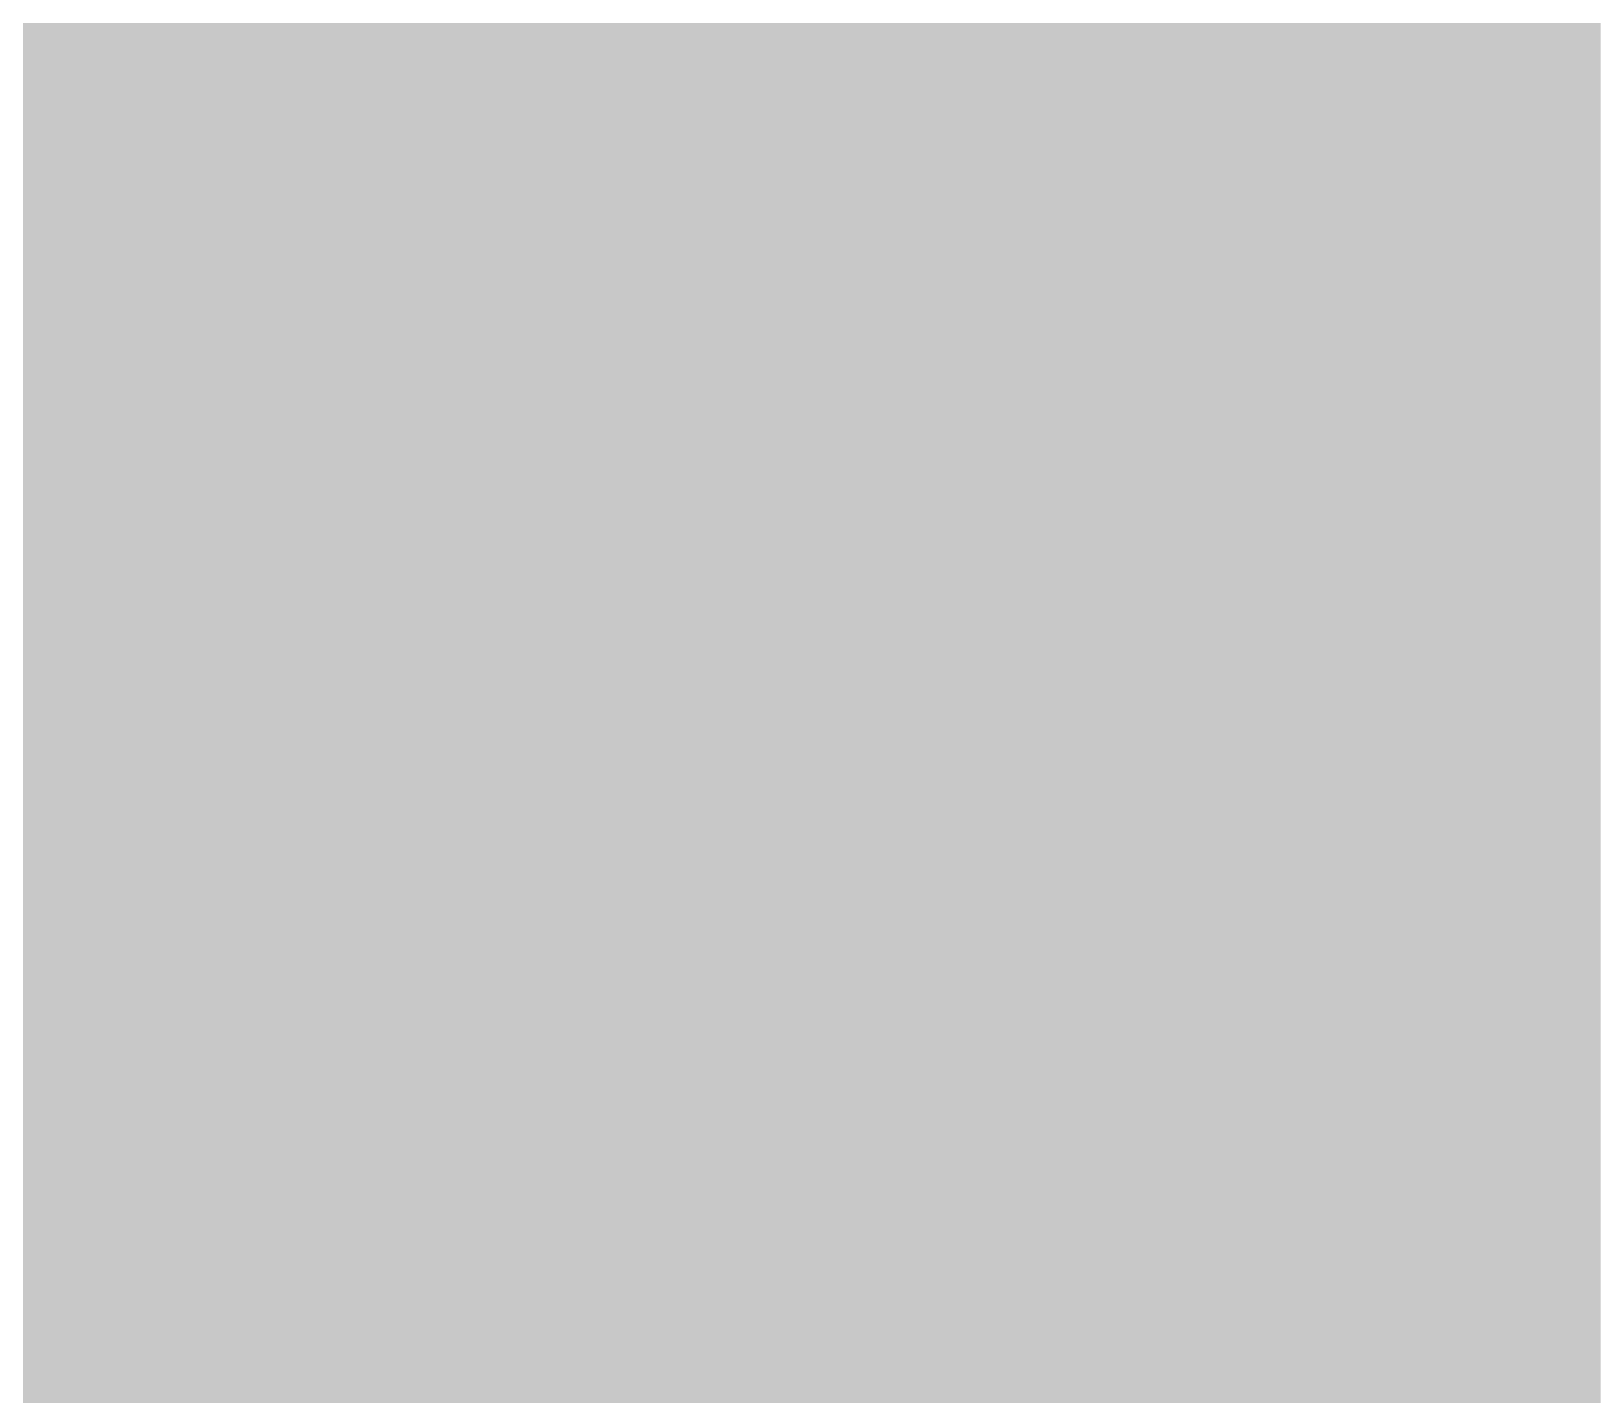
# Model space of a CAD drawing. Header units: millimetres. Extents: x 3866 to 35600, y -8896 to 9491.
# Drawn here: x 33061.269 to 33063.753, y -6694.559 to -6692.39 of the extents above; entities that cross this region are included whole.
import ezdxf

# ---------------------------------------------------------------- set-up
doc = ezdxf.new("R2010")
doc.units = ezdxf.units.MM
doc.layers.add('ВДМ', color=7, linetype='Continuous')

msp = doc.modelspace()

# ---------------------------------------------------------------- hatches: boundary and pattern name
at = {"layer": 'ВДМ', "true_color": 0x139b48, "transparency": 33554585}
h = msp.add_hatch(color=114, dxfattribs=at)
h.dxf.hatch_style = 1
h.paths.add_polyline_path([(33080.2621, -6678.6225), (33090.0813, -6681.9727), (33090.5749, -6680.5188), (33077.7869, -6676.1231, -0.320249), (33075.7621, -6673.2861), (33075.7621, -6665.7475), (33072.7621, -6665.7475), (33072.7621, -6676.1225), (33065.2621, -6676.1225), (33060.2621, -6676.1225), (33060.2621, -6695.0762, 0.414214), (33063.2621, -6698.0762), (33063.7403, -6698.0762, 0.050382), (33063.7655, -6697.8262), (33063.7655, -6689.6803), (33072.1447, -6689.6803), (33072.1447, -6699.0257), (33078.7088, -6702.2703), (33080.408, -6703.1101), (33082.4476, -6698.9837), (33080.7712, -6698.1498, -1.802326), (33084.5623, -6700.0356), (33082.8953, -6699.2064), (33080.8563, -6703.3317), (33085.5126, -6705.6332), (33086.7344, -6703.1612), (33090.3459, -6704.9366), (33089.1202, -6707.4164), (33092.3163, -6708.9962, 0.173141), (33092.6502, -6709.0351), (33096.5476, -6708.1361, 0.226063), (33096.8844, -6707.8685), (33098.3687, -6704.8331), (33098.5798, -6704.4013), (33095.0902, -6702.695), (33097.1987, -6698.3829), (33100.6883, -6700.0892), (33111.2402, -6705.2495), (33106.2915, -6715.3452, 0.413327), (33106.5191, -6716.0136), (33107.7952, -6716.6439, 0.414214), (33108.4649, -6716.417), (33115.2974, -6702.5842), (33115.4152, -6702.2389), (33076.7101, -6689.0332), (33077.6788, -6686.1939), (33119.1204, -6700.3817, 0.414214), (33122.2954, -6698.8262), (33124.0784, -6693.6179, 0.161962), (33124.0922, -6692.0397), (33113.5102, -6688.4024), (33113.0322, -6689.8032), (33122.8514, -6693.1534), (33120.4296, -6700.2516), (33099.1349, -6692.9862), (33077.8403, -6685.7207)])

doc.saveas('drawing.dxf')
